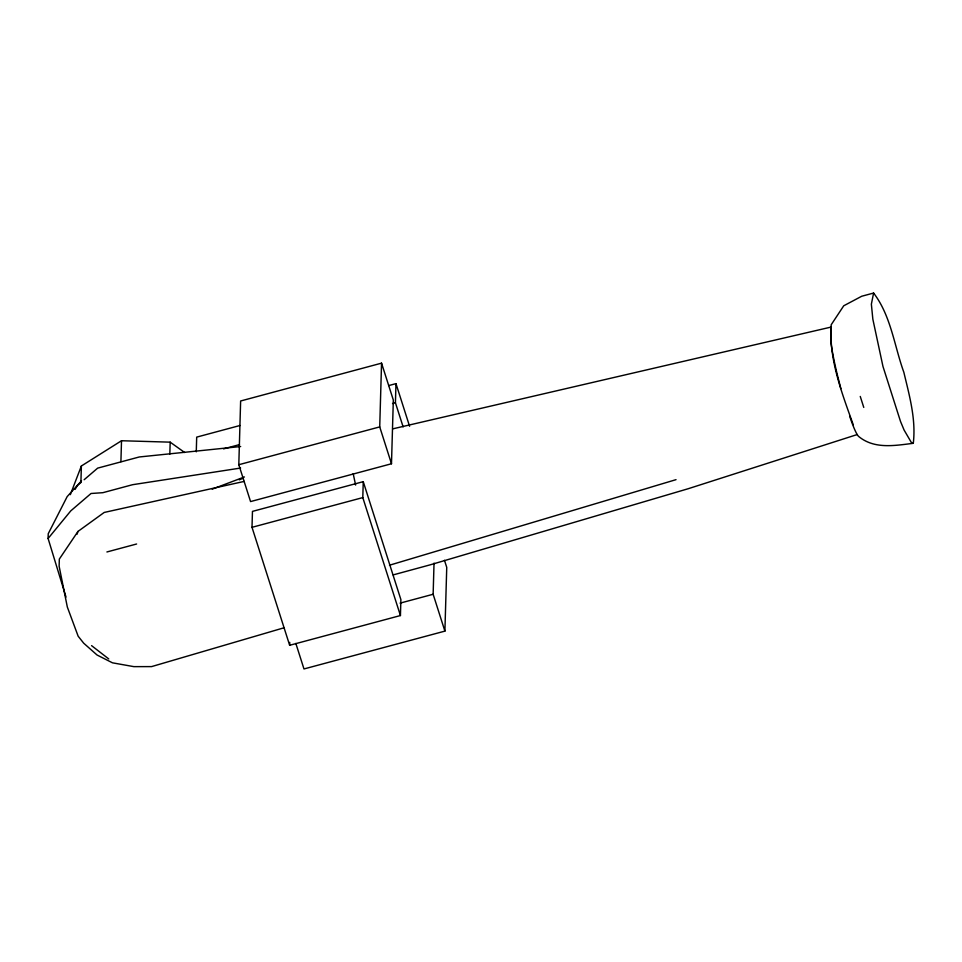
<?xml version="1.0" encoding="UTF-8"?>
<svg xmlns="http://www.w3.org/2000/svg" width="962" height="962" viewBox="0 0 962 962"><rect width="100%" height="100%" fill="white"/><g stroke="black" fill="none" stroke-linecap="round" stroke-linejoin="round"><path stroke-width="1.44" d="M66.017 597.065L48.1 538.492L48.232 533.742L67.172 496.608L81.517 480.808M80.904 482.431L81.373 465.993L121.513 440.74L170.178 442.159L184.644 452.501M120.911 461.652L121.513 440.74M169.829 454.112L170.178 442.159M196.272 451.827L196.693 437.121L240.019 425.493M238.804 464.718L240.632 400.986L381.553 363.155L393.326 400.024L391.486 463.756L250.565 501.575L238.804 464.718L379.725 426.9L381.553 363.155M252.008 527.32L252.465 511.387L363.251 481.661L400.889 599.615L400.432 615.548L289.658 645.286L252.008 527.32L362.794 497.594L363.251 481.661M289.658 645.286L289.742 642.388M403.138 426.912L395.43 402.753L395.971 383.634L388.756 385.57M295.839 643.422L303.98 668.951L444.901 631.12L433.14 594.263L434.03 563.131M444.901 631.12L446.741 567.388L444.468 560.293M849.638 416.089A40.428 4.786 75 0 0 858.621 436.435C874.362 449.434 894.756 445.562 913.287 443.314C916.137 419.143 909.379 395.55 903.847 372.282C894.299 345.923 891.016 315.789 873.604 293.049L861.712 296.248L843.734 305.784L831.228 324.711C828.751 359.247 841.81 392.724 853.222 424.699M873.604 293.049L871.368 304.172L872.847 319.204L882.972 366.462L900.516 421.452L904.1 430.062L911.387 442.544L913.287 443.314M77.032 534.247L77.97 531.433L104.209 512.445L244.24 481.397M70.334 494.648L81.373 465.993M75.096 489.393L77.381 485.521L80.76 482.623M77.97 531.433L59.331 559.078L59.127 566.209L67.328 607.034L78.15 636.195L83.694 643.193L97.042 655.002L112.458 662.818L133.874 666.642L151.587 666.606L284.259 627.717M48.1 538.492L70.767 510.882L91.041 493.494L102.862 492.688L132.588 484.704L240.608 468.049M84.139 479.725L97.655 468.133L139.274 456.974L240.656 446.524M239.249 479.846L243.362 478.114M212.217 489.153L244.408 476.96M857.274 434.535L688.215 488.72L430.014 564.886L393.181 574.903M389.478 565.223L676.033 479.653M223.581 448.881L239.466 444.612M392.532 403.535L395.43 402.753M106.902 551.972L136.616 543.999M400.072 603.138L433.14 594.263M392.7 428.86L831.156 327.056L830.747 341.318A62.855 7.431 75 0 0 837.421 375.228L840.86 388.588M91.57 645.634L108.742 658.934M860.256 396.44L863.768 407.419M395.971 383.634L409.584 426.274M379.725 426.9L391.486 463.756M362.794 497.594L400.432 615.548M353.186 473.677L355.615 485.052"/></g></svg>
